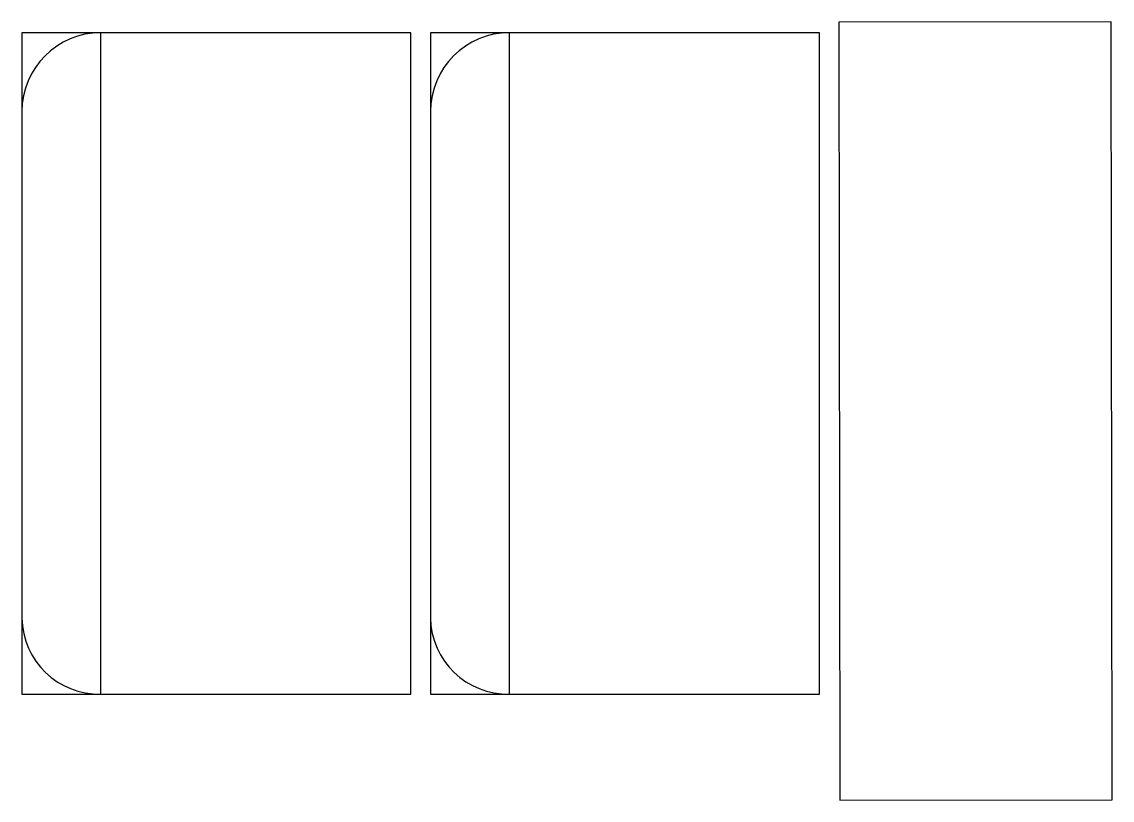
# Paper-space layout 'Layout5' of a CAD drawing. Header units: centimetres. Extents: x 0.4 to 28.4, y 0.1 to 20.1.
import ezdxf

# ---------------------------------------------------------------- set-up
doc = ezdxf.new("R2010")
doc.units = ezdxf.units.CM
doc.header["$MEASUREMENT"] = 0

psp = doc.layouts.new('Layout5')

# ---------------------------------------------------------------- linework, layer by layer
for p, q in [((2.396, 2.825), (2.396, 19.825)), ((12.9, 2.825), (12.9, 19.825)), ((0.364, 2.825), (0.364, 2.825)), ((0.364, 2.825), (0.364, 2.825)), ((0.364, 2.825), (0.364, 2.825)), ((0.364, 2.825), (0.364, 2.825)), ((0.364, 2.825), (0.364, 2.825)), ((0.364, 2.825), (0.364, 2.825)), ((0.364, 2.825), (2.396, 2.825)), ((10.868, 2.825), (10.868, 2.825)), ((10.868, 2.825), (10.868, 2.825)), ((10.868, 2.825), (10.868, 2.825)), ((10.868, 2.825), (10.868, 2.825)), ((10.868, 2.825), (10.868, 2.825)), ((10.868, 2.825), (10.868, 2.825)), ((10.868, 2.825), (12.9, 2.825))]:
    psp.add_line(p, q)
for points in [[(21.392, 0.097), (28.392, 0.106), (28.368, 20.106), (21.368, 20.097)], [(10.364, 2.825), (10.364, 19.825), (0.364, 19.825), (0.364, 2.825)], [(20.868, 2.825), (20.868, 19.825), (10.868, 19.825), (10.868, 2.825)]]:
    psp.add_lwpolyline(points, close=True)
for centre, radius, start, end in [((2.395, 17.793), 2.032, 89.9847, 179.8784), ((12.899, 17.793), 2.032, 89.9847, 179.8784), ((2.357, 4.818), 1.994, 181.1153, 271.1153), ((12.861, 4.818), 1.994, 181.1153, 271.1153)]:
    psp.add_arc(centre, radius, start, end)

doc.saveas('drawing.dxf')
